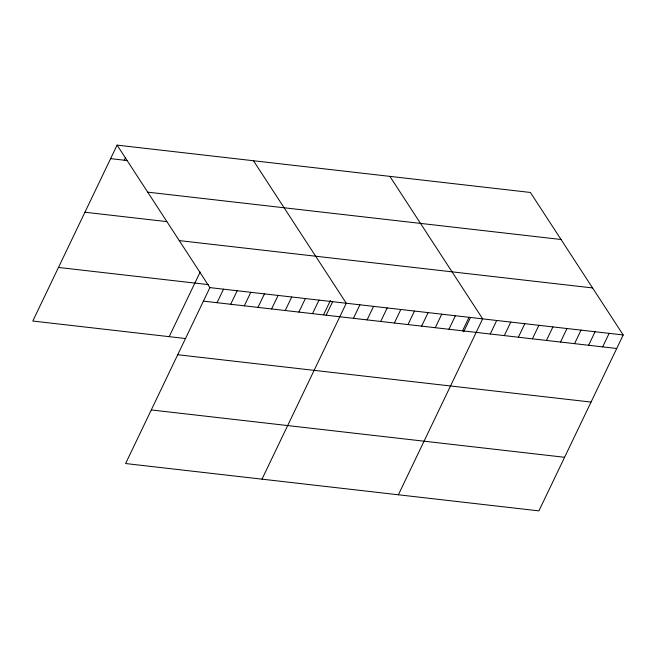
<?xml version="1.0" encoding="UTF-8"?>
<svg xmlns="http://www.w3.org/2000/svg" width="656" height="656" viewBox="0 0 656 656"><rect width="100%" height="100%" fill="white"/><g stroke="black" fill="none" stroke-linecap="round" stroke-linejoin="round"><path stroke-width="0.98" d="M117.088 145.124L209.879 287.615L125.599 463.538L538.912 510.876L623.2 334.962L530.401 192.462L117.088 145.124L32.8 321.038L185.755 338.562M124.246 160.212L125.542 157.506M169.191 336.667L200.162 272.027M217.046 302.703L223.524 289.181M230.682 304.269L237.16 290.739M244.319 305.827L250.805 292.305M257.964 307.393L264.442 293.863M271.6 308.951L278.078 295.43M285.237 310.518L291.723 296.996M298.882 312.076L305.36 298.554M312.518 313.642L318.996 300.12M323.564 314.773L330.411 300.481M326.155 315.2L332.641 301.678M261.99 479.159L346.278 303.244L253.478 160.745M353.436 318.324L359.914 304.802M367.081 319.89L373.559 306.368M380.718 321.448L387.196 307.926M394.354 323.014L400.832 309.493M407.999 324.572L414.477 311.051M421.636 326.139L428.114 312.617M435.272 327.697L441.75 314.175M448.917 329.263L455.395 315.741M462.554 330.821L469.032 317.299M463.661 331.764L470.508 317.471M398.389 494.78L482.668 318.865L389.877 176.366M490.245 333.994L496.723 320.472M504.3 335.601L510.778 322.08M518.355 337.217L524.833 323.695M532.401 338.824L538.879 325.302M546.456 340.431L552.934 326.909M560.511 342.047L566.989 328.517M574.566 343.654L581.044 330.132M588.612 345.261L595.09 331.739M602.667 346.868L609.145 333.346M110.61 158.645L127.166 160.54M147.707 192.151L561.028 239.489M84.927 212.241L166.763 221.613M179.26 240.596L592.573 287.935M58.474 267.451L208.51 284.638M209.879 287.615L623.2 334.962M203.401 301.145L616.722 348.484M177.727 354.732L591.048 402.071M151.274 409.943L564.586 457.289"/></g></svg>
